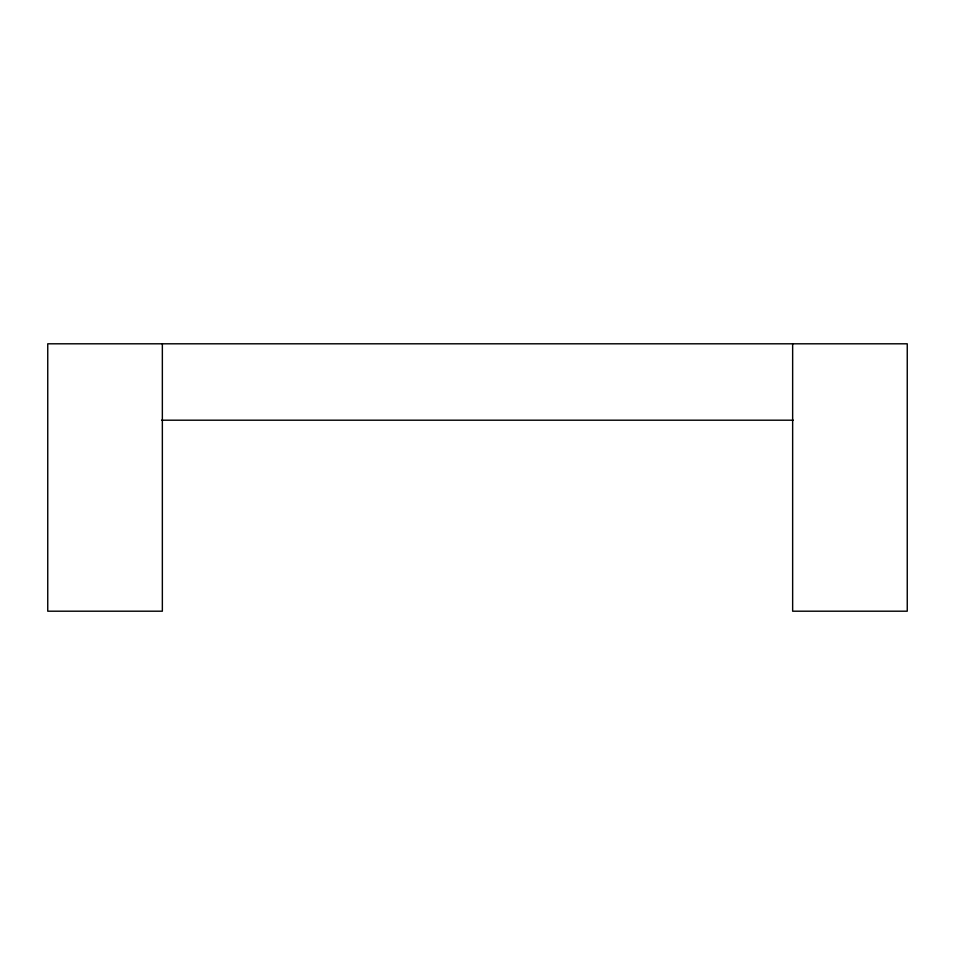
<?xml version="1.0" encoding="UTF-8"?>
<svg xmlns="http://www.w3.org/2000/svg" width="955" height="955" viewBox="0 0 955 955"><rect width="100%" height="100%" fill="white"/><g stroke="black" fill="none" stroke-linecap="round" stroke-linejoin="round"><path stroke-width="1.43" d="M161.574 420.2L793.342 420.2M792.65 343.8L792.65 611.2L907.25 611.2L907.25 343.8L47.75 343.8L47.75 611.2L162.35 611.2L162.35 343.8"/></g></svg>
